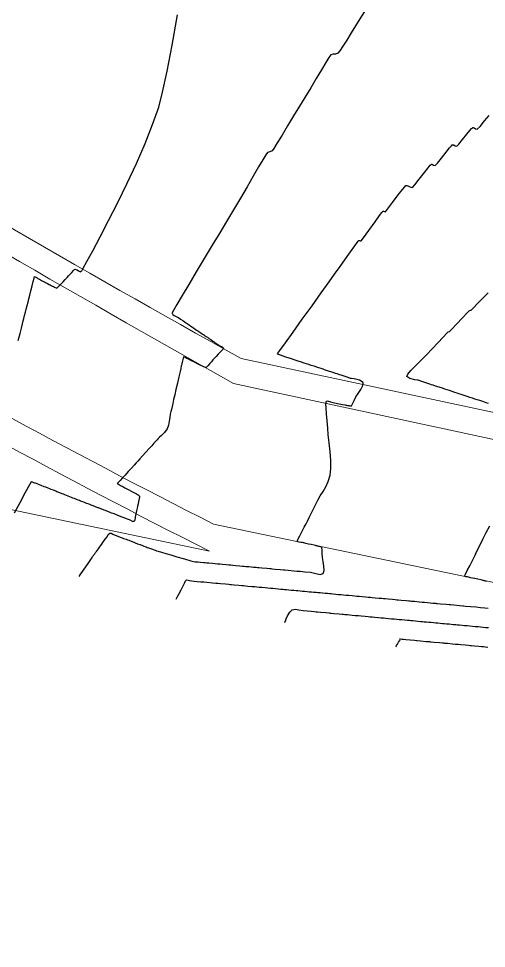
# Model space of a CAD drawing. Header units: millimetres. Extents: x 340454 to 342791, y 6993867 to 6995092.
# Drawn here: x 340914.5 to 340950.5, y 6994364.1 to 6994435.5 of the extents above; entities that cross this region are included whole.
import ezdxf

# ---------------------------------------------------------------- set-up
doc = ezdxf.new("R2010")
doc.units = ezdxf.units.MM
doc.header["$LTSCALE"] = 10
for name, color, linetype in [('T-HM-CURVA_INTERMEDIARIA', 45, 'Continuous'), ('T-HM-CURVA_MESTRA', 20, 'Continuous'), ('URB-Calçadas', 2, 'Continuous'), ('URB-Quadras', 3, 'Continuous')]:
    doc.layers.add(name, color=color, linetype=linetype)

msp = doc.modelspace()

# ---------------------------------------------------------------- linework, layer by layer
at = {"layer": 'T-HM-CURVA_INTERMEDIARIA', "color": 45, "linetype": 'Continuous', "lineweight": -3, "flags": 128}
for points, elevation in [([(340941.091, 6994436.106), (340940.732, 6994435.523), (340940.407, 6994435.002), (340940.066, 6994434.442), (340939.734, 6994433.896), (340939.437, 6994433.42), (340939.203, 6994433.067), (340939.057, 6994432.892), (340938.876, 6994432.827), (340938.699, 6994432.821), (340938.52, 6994432.755), (340938.369, 6994432.567), (340938.117, 6994432.171), (340937.783, 6994431.617), (340937.391, 6994430.954), (340936.962, 6994430.23), (340936.518, 6994429.496), (340936.105, 6994428.818), (340935.651, 6994428.066), (340935.192, 6994427.304), (340934.761, 6994426.592), (340934.395, 6994425.994), (340934.128, 6994425.571), (340933.995, 6994425.387), (340933.815, 6994425.317), (340933.635, 6994425.246), (340933.522, 6994425.084), (340933.288, 6994424.704), (340932.955, 6994424.143), (340932.542, 6994423.438), (340932.069, 6994422.628), (340931.557, 6994421.75), (340931.026, 6994420.842), (340930.496, 6994419.943), (340929.985, 6994419.086), (340929.403, 6994418.12), (340928.787, 6994417.101), (340928.17, 6994416.083), (340927.589, 6994415.118), (340927.079, 6994414.262), (340926.674, 6994413.569), (340926.449, 6994413.168), (340926.351, 6994412.975), (340926.323, 6994412.904), (340926.321, 6994412.887), (340926.332, 6994412.857), (340926.376, 6994412.799), (340926.476, 6994412.724), (340926.625, 6994412.65), (340926.727, 6994412.609), (340926.799, 6994412.56), (340926.959, 6994412.45), (340927.136, 6994412.33), (340927.204, 6994412.283), (340927.272, 6994412.237), (340927.397, 6994412.152), (340927.545, 6994412.051), (340927.641, 6994411.986), (340927.737, 6994411.92), (340927.84, 6994411.85), (340927.955, 6994411.772), (340928.087, 6994411.682), (340928.196, 6994411.608), (340928.28, 6994411.551), (340928.365, 6994411.494), (340928.515, 6994411.392), (340928.65, 6994411.3), (340928.713, 6994411.258), (340928.775, 6994411.216), (340928.942, 6994411.103), (340929.1, 6994410.996), (340929.143, 6994410.967), (340929.186, 6994410.939), (340929.283, 6994410.873), (340929.454, 6994410.758), (340929.546, 6994410.695), (340929.597, 6994410.661), (340929.674, 6994410.61), (340929.835, 6994410.501), (340929.99, 6994410.397), (340930.167, 6994410.31), (340930.263, 6994410.214), (340930.203, 6994410.099), (340930.047, 6994409.947), (340929.86, 6994409.762), (340929.698, 6994409.582), (340929.565, 6994409.433), (340929.451, 6994409.306), (340929.329, 6994409.169), (340929.208, 6994409.034), (340929.049, 6994408.857), (340928.968, 6994408.766), (340928.941, 6994408.721), (340928.882, 6994408.732), (340928.8, 6994408.762), (340928.743, 6994408.786), (340928.697, 6994408.806), (340928.648, 6994408.828), (340928.571, 6994408.864), (340928.519, 6994408.89), (340928.459, 6994408.919), (340928.36, 6994408.968), (340928.27, 6994409.013), (340928.204, 6994409.046), (340928.088, 6994409.104), (340927.941, 6994409.177), (340927.852, 6994409.222), (340927.762, 6994409.267), (340927.562, 6994409.367), (340927.392, 6994409.452), (340927.32, 6994409.489), (340927.255, 6994409.527), (340927.184, 6994409.557), (340927.151, 6994409.447), (340927.108, 6994409.245), (340927.082, 6994409.119), (340927.065, 6994409.043), (340927.048, 6994408.967), (340927.021, 6994408.849), (340926.977, 6994408.654), (340926.925, 6994408.43), (340926.832, 6994408.023), (340926.719, 6994407.53), (340926.609, 6994407.049), (340926.514, 6994406.629), (340926.431, 6994406.262), (340926.362, 6994405.955), (340926.308, 6994405.72), (340926.26, 6994405.509), (340926.222, 6994405.341), (340926.174, 6994405.13), (340926.133, 6994404.891), (340926.089, 6994404.595), (340926.024, 6994404.288), (340925.922, 6994404.014), (340925.717, 6994403.726), (340925.498, 6994403.513), (340925.353, 6994403.383), (340925.254, 6994403.274), (340925.155, 6994403.165), (340925.055, 6994403.056), (340924.916, 6994402.903), (340924.747, 6994402.717), (340924.556, 6994402.506), (340924.296, 6994402.219), (340924.033, 6994401.929), (340923.832, 6994401.707), (340923.673, 6994401.531), (340923.547, 6994401.392), (340923.388, 6994401.217), (340923.192, 6994401.002), (340922.941, 6994400.727), (340922.693, 6994400.455), (340922.506, 6994400.251), (340922.319, 6994400.049), (340922.163, 6994399.88), (340922.098, 6994399.803), (340922.143, 6994399.775), (340922.199, 6994399.748), (340922.358, 6994399.663), (340922.53, 6994399.57), (340922.605, 6994399.53), (340922.679, 6994399.489), (340922.836, 6994399.405), (340922.988, 6994399.323), (340923.057, 6994399.286), (340923.125, 6994399.249), (340923.258, 6994399.178), (340923.381, 6994399.112), (340923.43, 6994399.085), (340923.477, 6994399.059), (340923.522, 6994399.034), (340923.566, 6994399.009), (340923.646, 6994398.962), (340923.694, 6994398.932), (340923.767, 6994398.884), (340923.819, 6994398.844), (340923.81, 6994398.779), (340923.784, 6994398.66), (340923.732, 6994398.428), (340923.693, 6994398.25), (340923.654, 6994398.071), (340923.617, 6994397.904), (340923.574, 6994397.709), (340923.522, 6994397.472), (340923.48, 6994397.21), (340923.448, 6994396.993), (340923.393, 6994396.879), (340923.263, 6994396.902), (340923.097, 6994396.992), (340922.965, 6994397.042), (340922.81, 6994397.101), (340922.62, 6994397.174), (340922.403, 6994397.257), (340922.221, 6994397.327), (340922.143, 6994397.357), (340922.096, 6994397.375), (340921.985, 6994397.418), (340921.78, 6994397.496), (340921.666, 6994397.54), (340921.599, 6994397.566), (340921.492, 6994397.607), (340921.299, 6994397.681), (340921.19, 6994397.724), (340921.1, 6994397.758), (340920.909, 6994397.832), (340920.713, 6994397.908), (340920.656, 6994397.93), (340920.599, 6994397.952), (340920.421, 6994398.021), (340920.236, 6994398.093), (340920.167, 6994398.12), (340920.097, 6994398.147), (340919.933, 6994398.211), (340919.76, 6994398.278), (340919.676, 6994398.311), (340919.592, 6994398.343), (340919.444, 6994398.401), (340919.284, 6994398.464), (340919.184, 6994398.503), (340919.085, 6994398.542), (340918.954, 6994398.593), (340918.808, 6994398.65), (340918.691, 6994398.696), (340918.574, 6994398.741), (340918.456, 6994398.788), (340918.332, 6994398.837), (340918.187, 6994398.893), (340918.061, 6994398.943), (340917.958, 6994398.984), (340917.856, 6994399.024), (340917.691, 6994399.089), (340917.543, 6994399.147), (340917.462, 6994399.179), (340917.38, 6994399.211), (340917.193, 6994399.286), (340917.02, 6994399.354), (340916.962, 6994399.377), (340916.905, 6994399.4), (340916.79, 6994399.445), (340916.597, 6994399.522), (340916.491, 6994399.564), (340916.43, 6994399.588), (340916.306, 6994399.638), (340916.081, 6994399.727), (340915.955, 6994399.777), (340915.882, 6994399.81), (340915.817, 6994399.825), (340915.763, 6994399.844), (340915.699, 6994399.866), (340915.641, 6994399.885), (340915.584, 6994399.904), (340915.528, 6994399.926), (340915.474, 6994399.94), (340915.342, 6994399.702), (340915.02, 6994399.107), (340914.6, 6994398.327), (340914.173, 6994397.536)], 722), ([(340914.495, 6994410.811), (340914.538, 6994410.982), (340914.63, 6994411.347), (340914.735, 6994411.76), (340914.814, 6994412.073), (340914.873, 6994412.304), (340914.92, 6994412.488), (340914.98, 6994412.719), (340915.043, 6994412.97), (340915.102, 6994413.201), (340915.175, 6994413.489), (340915.24, 6994413.743), (340915.308, 6994414.004), (340915.382, 6994414.292), (340915.468, 6994414.625), (340915.559, 6994414.996), (340915.642, 6994415.344), (340915.707, 6994415.604), (340915.748, 6994415.712), (340915.85, 6994415.669), (340915.932, 6994415.613), (340915.997, 6994415.579), (340916.055, 6994415.547), (340916.129, 6994415.508), (340916.278, 6994415.428), (340916.433, 6994415.346), (340916.507, 6994415.306), (340916.58, 6994415.267), (340916.727, 6994415.189), (340916.869, 6994415.113), (340916.943, 6994415.074), (340917.006, 6994415.041), (340917.054, 6994415.015), (340917.101, 6994414.991), (340917.146, 6994414.968), (340917.19, 6994414.946), (340917.272, 6994414.907), (340917.338, 6994414.877), (340917.401, 6994414.851), (340917.465, 6994414.831), (340917.511, 6994414.875), (340917.58, 6994414.948), (340917.742, 6994415.119), (340917.934, 6994415.323), (340918.105, 6994415.504), (340918.246, 6994415.653), (340918.362, 6994415.777), (340918.484, 6994415.906), (340918.604, 6994416.034), (340918.723, 6994416.195), (340918.843, 6994416.287), (340919.015, 6994416.236), (340919.132, 6994416.156), (340919.22, 6994416.116), (340919.284, 6994416.088), (340919.324, 6994416.126), (340919.37, 6994416.17), (340919.476, 6994416.358), (340919.769, 6994416.886), (340920.216, 6994417.705), (340920.783, 6994418.765), (340921.436, 6994420.016), (340922.142, 6994421.409), (340922.867, 6994422.893), (340923.577, 6994424.419), (340924.239, 6994425.937), (340924.818, 6994427.398), (340925.282, 6994428.751), (340925.58, 6994429.893), (340925.926, 6994431.506), (340926.31, 6994433.515), (340926.723, 6994435.845)], 723), ([(340919.175, 6994392.668), (340919.177, 6994392.671), (340919.19, 6994392.69), (340919.198, 6994392.703), (340919.305, 6994392.859), (340919.559, 6994393.229), (340919.862, 6994393.673), (340920.119, 6994394.048), (340920.231, 6994394.212), (340920.269, 6994394.265), (340920.307, 6994394.318), (340920.362, 6994394.395), (340920.436, 6994394.498), (340920.504, 6994394.592), (340920.578, 6994394.695), (340920.652, 6994394.798), (340920.733, 6994394.911), (340920.815, 6994395.025), (340920.906, 6994395.151), (340920.995, 6994395.275), (340921.097, 6994395.417), (340921.2, 6994395.561), (340921.31, 6994395.714), (340921.403, 6994395.892), (340921.517, 6994396.001), (340921.636, 6994395.991), (340921.768, 6994395.922), (340921.931, 6994395.842), (340922.136, 6994395.763), (340922.324, 6994395.691), (340922.41, 6994395.659), (340922.47, 6994395.636), (340922.578, 6994395.595), (340922.776, 6994395.519), (340922.888, 6994395.476), (340922.977, 6994395.443), (340923.169, 6994395.37), (340923.367, 6994395.295), (340923.425, 6994395.272), (340923.484, 6994395.25), (340923.661, 6994395.183), (340923.846, 6994395.113), (340923.917, 6994395.086), (340923.988, 6994395.059), (340924.152, 6994394.997), (340924.325, 6994394.932), (340924.408, 6994394.901), (340924.491, 6994394.87), (340924.655, 6994394.808), (340924.804, 6994394.752), (340924.863, 6994394.73), (340924.923, 6994394.707), (340925.004, 6994394.676), (340925.107, 6994394.638), (340925.232, 6994394.602), (340925.495, 6994394.529), (340925.841, 6994394.431), (340926.215, 6994394.325), (340926.688, 6994394.186), (340927.255, 6994394.019), (340927.74, 6994393.875), (340927.967, 6994393.81), (340928.077, 6994393.798), (340928.167, 6994393.792), (340928.238, 6994393.786), (340928.308, 6994393.779), (340928.488, 6994393.763), (340928.713, 6994393.742), (340928.841, 6994393.73), (340928.969, 6994393.718), (340929.145, 6994393.702), (340929.409, 6994393.678), (340929.628, 6994393.658), (340929.8, 6994393.642), (340929.971, 6994393.626), (340930.198, 6994393.605), (340930.48, 6994393.579), (340930.681, 6994393.561), (340930.827, 6994393.547), (340930.974, 6994393.534), (340931.203, 6994393.513), (340931.524, 6994393.483), (340931.731, 6994393.464), (340931.853, 6994393.453), (340931.976, 6994393.442), (340932.208, 6994393.421), (340932.565, 6994393.388), (340932.779, 6994393.368), (340932.878, 6994393.359), (340932.978, 6994393.35), (340933.214, 6994393.328), (340933.603, 6994393.292), (340933.825, 6994393.272), (340933.903, 6994393.265), (340933.98, 6994393.258), (340934.221, 6994393.235), (340934.638, 6994393.197), (340934.869, 6994393.176), (340934.926, 6994393.171), (340934.983, 6994393.165), (340935.23, 6994393.143), (340935.671, 6994393.102), (340935.911, 6994393.08), (340935.985, 6994393.073), (340936.144, 6994393.059), (340936.512, 6994393.025), (340936.952, 6994392.984), (340937.351, 6994392.9), (340937.681, 6994392.821), (340937.93, 6994392.894), (340938.01, 6994393.124), (340937.982, 6994393.46), (340937.913, 6994393.819), (340937.868, 6994394.117), (340937.851, 6994394.444), (340937.836, 6994394.718), (340937.831, 6994394.836), (340937.836, 6994394.889), (340937.789, 6994394.915), (340937.741, 6994394.932), (340937.696, 6994394.946), (340937.644, 6994394.962), (340937.591, 6994394.976), (340937.537, 6994394.991), (340937.488, 6994395.003), (340937.439, 6994395.015), (340937.387, 6994395.027), (340937.334, 6994395.039), (340937.226, 6994395.063), (340937.011, 6994395.112), (340936.804, 6994395.158), (340936.581, 6994395.208), (340936.437, 6994395.24), (340936.332, 6994395.264), (340936.228, 6994395.287), (340936.068, 6994395.3), (340935.927, 6994395.355), (340935.974, 6994395.508), (340936.123, 6994395.8), (340936.309, 6994396.142), (340936.469, 6994396.443), (340936.603, 6994396.712), (340936.71, 6994396.926), (340936.844, 6994397.196), (340936.976, 6994397.462), (340937.127, 6994397.764), (340937.302, 6994398.115), (340937.506, 6994398.525), (340937.701, 6994398.865), (340937.916, 6994399.196), (340938.13, 6994399.549), (340938.319, 6994399.955), (340938.463, 6994400.445), (340938.517, 6994400.963), (340938.508, 6994401.582), (340938.458, 6994402.253), (340938.387, 6994402.925), (340938.319, 6994403.547), (340938.276, 6994404.069), (340938.237, 6994404.624), (340938.188, 6994405.159), (340938.148, 6994405.623), (340938.135, 6994405.906), (340938.143, 6994406.05), (340938.159, 6994406.108), (340938.171, 6994406.124), (340938.193, 6994406.139), (340938.243, 6994406.154), (340938.332, 6994406.142), (340938.473, 6994406.091), (340938.684, 6994406.025), (340939.017, 6994405.961), (340939.399, 6994405.887), (340939.587, 6994405.851), (340939.666, 6994405.836), (340939.728, 6994405.825), (340939.793, 6994405.814), (340939.883, 6994405.801), (340939.94, 6994405.793), (340940.025, 6994405.785), (340940.089, 6994405.784), (340940.123, 6994405.839), (340940.176, 6994405.945), (340940.298, 6994406.19), (340940.444, 6994406.482), (340940.603, 6994406.737), (340940.809, 6994407.04), (340940.968, 6994407.337), (340940.988, 6994407.575), (340940.713, 6994407.763), (340940.308, 6994407.848), (340940.09, 6994407.871), (340940.029, 6994407.892), (340939.968, 6994407.912), (340939.764, 6994407.979), (340939.389, 6994408.103), (340939.134, 6994408.187), (340939.003, 6994408.23), (340938.872, 6994408.274), (340938.69, 6994408.334), (340938.419, 6994408.424), (340938.178, 6994408.503), (340938.03, 6994408.552), (340937.912, 6994408.591), (340937.764, 6994408.64), (340937.595, 6994408.696), (340937.429, 6994408.751), (340937.223, 6994408.819), (340937.002, 6994408.892), (340936.812, 6994408.954), (340936.641, 6994409.011), (340936.454, 6994409.073), (340936.267, 6994409.134), (340936.006, 6994409.221), (340935.686, 6994409.327), (340935.501, 6994409.387), (340935.406, 6994409.419), (340935.311, 6994409.45), (340935.056, 6994409.533), (340934.635, 6994409.671), (340934.412, 6994409.747), (340934.449, 6994409.83), (340934.604, 6994410.046), (340935.016, 6994410.62), (340935.612, 6994411.45), (340936.319, 6994412.435), (340937.064, 6994413.474), (340937.775, 6994414.465), (340938.379, 6994415.306), (340938.802, 6994415.898), (340939.224, 6994416.49), (340939.642, 6994417.081), (340940.027, 6994417.625), (340940.345, 6994418.073), (340940.531, 6994418.332), (340940.619, 6994418.452), (340940.651, 6994418.49), (340940.657, 6994418.496), (340940.669, 6994418.498), (340940.703, 6994418.492), (340940.766, 6994418.47), (340940.832, 6994418.459), (340941.017, 6994418.7), (340941.429, 6994419.265), (340941.917, 6994419.937), (340942.26, 6994420.408), (340942.44, 6994420.649), (340942.504, 6994420.731), (340942.516, 6994420.744), (340942.529, 6994420.745), (340942.565, 6994420.737), (340942.63, 6994420.713), (340942.7, 6994420.699), (340942.871, 6994420.911), (340943.248, 6994421.405), (340943.697, 6994421.995), (340944.018, 6994422.41), (340944.19, 6994422.624), (340944.257, 6994422.698), (340944.273, 6994422.71), (340944.296, 6994422.715), (340944.345, 6994422.711), (340944.423, 6994422.683), (340944.532, 6994422.64), (340944.669, 6994422.585), (340944.794, 6994422.568), (340944.964, 6994422.76), (340945.306, 6994423.197), (340945.707, 6994423.716), (340945.995, 6994424.081), (340946.153, 6994424.27), (340946.219, 6994424.337), (340946.236, 6994424.349), (340946.266, 6994424.353), (340946.326, 6994424.338), (340946.413, 6994424.287), (340946.533, 6994424.26), (340946.698, 6994424.433), (340947.009, 6994424.822), (340947.369, 6994425.283), (340947.63, 6994425.607), (340947.777, 6994425.776), (340947.84, 6994425.837), (340947.86, 6994425.848), (340947.895, 6994425.853), (340947.961, 6994425.834), (340948.054, 6994425.775), (340948.188, 6994425.742), (340948.349, 6994425.9), (340948.634, 6994426.247), (340948.959, 6994426.658), (340949.196, 6994426.948), (340949.332, 6994427.099), (340949.393, 6994427.154), (340949.413, 6994427.165), (340949.452, 6994427.169), (340949.523, 6994427.147), (340949.624, 6994427.08), (340949.769, 6994427.042), (340949.983, 6994427.251), (340950.333, 6994427.681), (340950.685, 6994428.111)], 721), ([(340934.953, 6994389.118), (340934.973, 6994389.153), (340935.015, 6994389.24), (340935.085, 6994389.399), (340935.192, 6994389.636), (340935.351, 6994389.916), (340935.543, 6994390.101), (340935.801, 6994390.158), (340936.058, 6994390.105), (340936.375, 6994390.044), (340936.686, 6994390.017), (340937.01, 6994389.987), (340937.267, 6994389.963), (340937.378, 6994389.952), (340937.477, 6994389.943), (340937.71, 6994389.921), (340938.135, 6994389.882), (340938.38, 6994389.86), (340938.456, 6994389.853), (340938.531, 6994389.846), (340938.753, 6994389.826), (340939.144, 6994389.79), (340939.382, 6994389.768), (340939.483, 6994389.758), (340939.583, 6994389.749), (340939.797, 6994389.73), (340940.152, 6994389.697), (340940.384, 6994389.676), (340940.509, 6994389.664), (340940.634, 6994389.653), (340940.84, 6994389.634), (340941.158, 6994389.604), (340941.387, 6994389.583), (340941.535, 6994389.57), (340941.683, 6994389.556), (340941.884, 6994389.538), (340942.165, 6994389.512), (340942.389, 6994389.491), (340942.559, 6994389.476), (340942.73, 6994389.46), (340942.931, 6994389.441), (340943.178, 6994389.419), (340943.391, 6994389.399), (340943.583, 6994389.381), (340943.775, 6994389.364), (340943.969, 6994389.346), (340944.187, 6994389.326), (340944.394, 6994389.307), (340944.546, 6994389.293), (340944.667, 6994389.282), (340944.82, 6994389.268), (340945.007, 6994389.251), (340945.196, 6994389.233), (340945.396, 6994389.215), (340945.563, 6994389.199), (340945.695, 6994389.187), (340945.862, 6994389.172), (340946.044, 6994389.155), (340946.205, 6994389.14), (340946.398, 6994389.123), (340946.58, 6994389.106), (340946.725, 6994389.093), (340946.904, 6994389.076), (340947.082, 6994389.06), (340947.223, 6994389.047), (340947.4, 6994389.031), (340947.594, 6994389.013), (340947.762, 6994388.997), (340947.944, 6994388.981), (340948.108, 6994388.965), (340948.239, 6994388.953), (340948.403, 6994388.938), (340948.602, 6994388.92), (340948.795, 6994388.902), (340948.983, 6994388.885), (340949.194, 6994388.866), (340949.405, 6994388.846), (340949.61, 6994388.827), (340949.827, 6994388.807), (340950.021, 6994388.79), (340950.214, 6994388.772), (340950.407, 6994388.754), (340950.618, 6994388.735)], 719), ([(340943.518, 6994387.267), (340943.531, 6994387.29), (340943.567, 6994387.35), (340943.634, 6994387.462), (340943.724, 6994387.611), (340943.779, 6994387.704), (340943.807, 6994387.75), (340943.84, 6994387.804), (340943.812, 6994387.864), (340943.872, 6994387.858), (340943.958, 6994387.85), (340944.088, 6994387.839), (340944.27, 6994387.822), (340944.61, 6994387.79), (340944.94, 6994387.76), (340945.09, 6994387.746), (340945.148, 6994387.741), (340945.391, 6994387.719), (340945.842, 6994387.677), (340946.092, 6994387.654), (340946.144, 6994387.649), (340946.196, 6994387.645), (340946.429, 6994387.623), (340946.852, 6994387.584), (340947.094, 6994387.562), (340947.168, 6994387.555), (340947.242, 6994387.548), (340947.466, 6994387.528), (340947.86, 6994387.492), (340948.097, 6994387.47), (340948.192, 6994387.461), (340948.288, 6994387.452), (340948.504, 6994387.433), (340948.867, 6994387.399), (340949.099, 6994387.378), (340949.215, 6994387.367), (340949.332, 6994387.356), (340949.541, 6994387.337), (340949.873, 6994387.307), (340950.101, 6994387.286), (340950.238, 6994387.273), (340950.374, 6994387.261), (340950.578, 6994387.242)], 718)]:
    msp.add_lwpolyline(points, dxfattribs=dict(at, elevation=elevation))
at = {"layer": 'T-HM-CURVA_MESTRA', "color": 20, "linetype": 'Continuous', "lineweight": -3, "elevation": 720, "flags": 128}
for points in [[(340950.638, 6994405.956), (340950.451, 6994406.018), (340950.181, 6994406.107), (340949.953, 6994406.183), (340949.768, 6994406.244), (340949.583, 6994406.305), (340949.405, 6994406.363), (340949.206, 6994406.429), (340948.997, 6994406.498), (340948.827, 6994406.555), (340948.692, 6994406.599), (340948.522, 6994406.655), (340948.351, 6994406.712), (340948.214, 6994406.757), (340948.041, 6994406.814), (340947.83, 6994406.884), (340947.631, 6994406.95), (340947.454, 6994407.008), (340947.27, 6994407.069), (340947.086, 6994407.13), (340946.849, 6994407.208), (340946.563, 6994407.302), (340946.378, 6994407.364), (340946.254, 6994407.405), (340946.13, 6994407.446), (340945.879, 6994407.528), (340945.5, 6994407.654), (340945.293, 6994407.722), (340945.234, 6994407.742), (340945.174, 6994407.761), (340944.963, 6994407.79), (340944.58, 6994407.875), (340944.346, 6994408.035), (340944.417, 6994408.216), (340944.658, 6994408.498), (340945.014, 6994408.855), (340945.43, 6994409.262), (340945.852, 6994409.696), (340946.286, 6994410.16), (340946.736, 6994410.636), (340947.136, 6994411.056), (340947.425, 6994411.357), (340947.539, 6994411.474), (340947.624, 6994411.483), (340947.787, 6994411.654), (340948.169, 6994412.059), (340948.625, 6994412.541), (340949.01, 6994412.947), (340949.178, 6994413.12), (340949.241, 6994413.125), (340949.304, 6994413.13), (340949.46, 6994413.289), (340949.819, 6994413.661), (340950.246, 6994414.104), (340950.608, 6994414.477)], [(340950.51, 6994392.28), (340950.453, 6994392.296), (340950.393, 6994392.312), (340950.347, 6994392.323), (340950.295, 6994392.336), (340950.241, 6994392.349), (340950.195, 6994392.359), (340950.14, 6994392.372), (340950.035, 6994392.395), (340949.81, 6994392.446), (340949.584, 6994392.497), (340949.399, 6994392.538), (340949.246, 6994392.572), (340949.164, 6994392.591), (340949.086, 6994392.608), (340949.007, 6994392.626), (340948.889, 6994392.639), (340948.782, 6994392.676), (340948.851, 6994392.849), (340949.023, 6994393.177), (340949.188, 6994393.491), (340949.288, 6994393.692), (340949.368, 6994393.852), (340949.469, 6994394.054), (340949.592, 6994394.302), (340949.768, 6994394.655), (340949.983, 6994395.086), (340950.225, 6994395.573), (340950.458, 6994396.039), (340950.721, 6994396.567)], [(340926.627, 6994390.916), (340926.651, 6994390.964), (340926.713, 6994391.083), (340926.827, 6994391.305), (340926.999, 6994391.637), (340927.19, 6994392.007), (340927.291, 6994392.198), (340927.352, 6994392.324), (340927.426, 6994392.411), (340927.536, 6994392.391), (340927.661, 6994392.342), (340927.804, 6994392.326), (340928.002, 6994392.311), (340928.238, 6994392.289), (340928.521, 6994392.263), (340928.663, 6994392.25), (340928.754, 6994392.241), (340928.988, 6994392.22), (340929.417, 6994392.181), (340929.665, 6994392.158), (340929.743, 6994392.151), (340929.821, 6994392.143), (340930.041, 6994392.123), (340930.428, 6994392.088), (340930.668, 6994392.066), (340930.775, 6994392.056), (340930.883, 6994392.046), (340931.093, 6994392.026), (340931.436, 6994391.995), (340931.67, 6994391.973), (340931.806, 6994391.961), (340931.943, 6994391.948), (340932.144, 6994391.93), (340932.441, 6994391.902), (340932.672, 6994391.881), (340932.836, 6994391.866), (340933, 6994391.851), (340933.201, 6994391.833), (340933.456, 6994391.809), (340933.675, 6994391.789), (340933.864, 6994391.772), (340934.054, 6994391.754), (340934.248, 6994391.736), (340934.468, 6994391.716), (340934.677, 6994391.697), (340934.831, 6994391.683), (340934.953, 6994391.672), (340935.107, 6994391.657), (340935.293, 6994391.64), (340935.479, 6994391.623), (340935.679, 6994391.605), (340935.85, 6994391.589), (340935.986, 6994391.577), (340936.158, 6994391.561), (340936.336, 6994391.544), (340936.489, 6994391.53), (340936.681, 6994391.513), (340936.874, 6994391.495), (340937.028, 6994391.481), (340937.206, 6994391.464), (340937.377, 6994391.449), (340937.513, 6994391.436), (340937.684, 6994391.42), (340937.883, 6994391.402), (340938.067, 6994391.385), (340938.253, 6994391.368), (340938.408, 6994391.354), (340938.531, 6994391.343), (340938.686, 6994391.328), (340938.892, 6994391.309), (340939.106, 6994391.29), (340939.299, 6994391.272), (340939.494, 6994391.254), (340939.688, 6994391.236), (340939.9, 6994391.217), (340940.143, 6994391.194), (340940.343, 6994391.176), (340940.517, 6994391.16), (340940.69, 6994391.144), (340940.911, 6994391.124), (340941.183, 6994391.099), (340941.385, 6994391.08), (340941.539, 6994391.066), (340941.693, 6994391.052), (340941.918, 6994391.031), (340942.221, 6994391.003), (340942.426, 6994390.984), (340942.561, 6994390.972), (340942.695, 6994390.96), (340942.922, 6994390.939), (340943.256, 6994390.908), (340943.466, 6994390.889), (340943.582, 6994390.878), (340943.697, 6994390.868), (340943.927, 6994390.846), (340944.288, 6994390.813), (340944.504, 6994390.793), (340944.602, 6994390.784), (340944.7, 6994390.775), (340944.933, 6994390.754), (340945.319, 6994390.718), (340945.541, 6994390.698), (340945.622, 6994390.691), (340945.702, 6994390.683), (340945.939, 6994390.661), (340946.348, 6994390.624), (340946.577, 6994390.603), (340946.641, 6994390.597), (340946.704, 6994390.591), (340946.946, 6994390.569), (340947.376, 6994390.529), (340947.612, 6994390.508), (340947.706, 6994390.499), (340947.954, 6994390.476), (340948.403, 6994390.435), (340948.646, 6994390.413), (340948.709, 6994390.407), (340948.867, 6994390.392), (340949.237, 6994390.358), (340949.679, 6994390.318), (340950.021, 6994390.286), (340950.354, 6994390.256), (340950.607, 6994390.232)]]:
    msp.add_lwpolyline(points, dxfattribs=at)
at = {"layer": 'URB-Calçadas', "lineweight": 0}
msp.add_lwpolyline([(340931.028, 6994407.503, -0.007007), (340893.617, 6994429.231, -0.475026), (340891.826, 6994435.796), (340920.841, 6994481.858, -0.415541), (340927.755, 6994483.412), (341078.243, 6994387.666, -0.692678), (341072.464, 6994377.064)], format="xyb", close=True, dxfattribs=at)
msp.add_lwpolyline([(341069.658, 6994364.073), (341070.256, 6994366.571), (341000.182, 6994381.966), (340929.496, 6994396.689), (340929.496, 6994396.689, -0.029779), (340865.372, 6994434.155, -0.026388)], format="xyb", dxfattribs=at)
at = {"layer": 'URB-Quadras', "color": 252, "lineweight": 0}
for points in [[(340931.624, 6994409.421, -0.010388), (340894.679, 6994430.926, -0.415083), (340893.732, 6994435.068), (340922.533, 6994480.792, -0.415541), (340926.682, 6994481.724), (341077.108, 6994386.017, -0.666856), (341072.805, 6994379.254), (341072.805, 6994379.254), (341072.805, 6994379.254)], [(340826.095, 6994461.944, -0.327735), (340814.815, 6994465.844), (340802.214, 6994421.369), (340804.521, 6994420.714), (340929.178, 6994394.608, -0.030049), (340864.248, 6994432.501, -0.02576)]]:
    msp.add_lwpolyline(points, format="xyb", close=True, dxfattribs=at)

doc.saveas('drawing.dxf')
